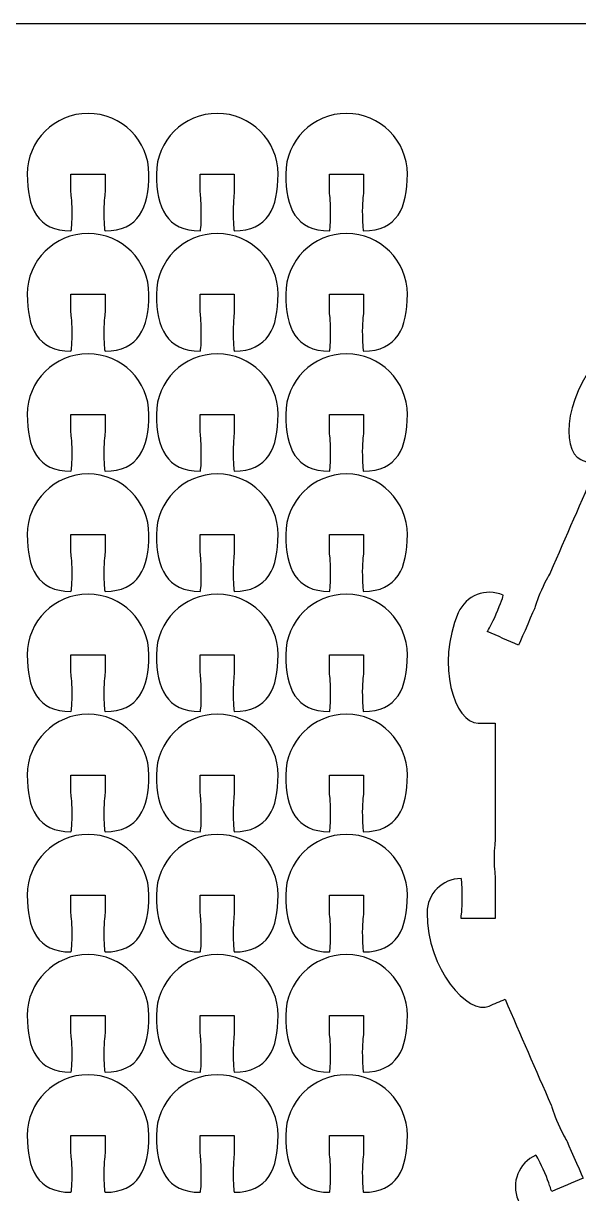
# Model space of a CAD drawing. Extents: x 0 to 500, y 0 to 390.
# Drawn here: x 347.1 to 396, y 287.1 to 390.1 of the extents above; entities that cross this region are included whole.
import ezdxf

# ---------------------------------------------------------------- set-up
doc = ezdxf.new("R2010")
doc.units = 0
doc.header["$MEASUREMENT"] = 0
doc.layers.add('DEFAULT', color=18, linetype='CONTINUOUS')

msp = doc.modelspace()

# ---------------------------------------------------------------- linework, layer by layer
at = {"layer": 'DEFAULT', "color": 18}
msp.add_lwpolyline([(500.15, 0.15), (0.15, 0.15), (0.15, 390.15), (500.15, 390.15)], close=True, dxfattribs=at)
at = {"layer": 'DEFAULT', "color": 1}
for points, knots in [([(443.7, 269.4), (443.7, 269.35), (442.91, 269.3), (441.95, 269.3), (440.98, 269.3), (440.37, 269.4), (440.2, 269.4), (439.03, 269.4), (437.86, 269.4), (436.7, 269.4), (436.7, 268.4), (436.7, 267.4), (436.7, 266.4), (437.86, 266.4), (439.03, 266.4), (440.2, 266.4), (440.37, 266.4), (440.98, 266.5), (441.95, 266.5), (442.91, 266.5), (443.7, 266.46), (443.7, 266.4), (443.68, 263.79), (443.67, 261.17), (443.66, 258.56), (443.66, 254.14), (436.8, 253.5), (432.08, 255.16), (430.52, 255.72), (429.7, 257.43), (430.25, 258.99), (430.27, 259.04), (431.02, 258.82), (431.93, 258.5), (432.84, 258.18), (433.38, 257.89), (433.55, 257.83), (433.88, 258.77), (434.21, 259.71), (434.55, 260.66), (434.55, 260.66), (432.07, 261.53), (431.24, 261.82), (431.08, 261.88), (430.47, 261.99), (429.56, 262.31), (428.65, 262.63), (428.07, 262.94), (427.94, 262.98), (424.75, 264.11), (421.55, 265.24), (418.35, 266.36), (418.18, 265.89), (418.02, 265.42), (417.85, 264.95), (417.16, 263), (411.76, 263.13), (408.1, 266.54), (406.88, 267.67), (406.82, 269.57), (407.95, 270.78), (407.98, 270.82), (408.58, 270.32), (409.29, 269.66), (410, 269), (410.38, 268.52), (410.51, 268.4), (411.19, 269.13), (411.87, 269.86), (412.55, 270.59), (412.55, 270.59), (410.63, 272.38), (409.99, 272.97), (409.86, 273.1), (409.35, 273.44), (408.64, 274.09), (407.93, 274.76), (407.52, 275.27), (407.43, 275.36), (404.95, 277.67), (402.46, 279.98), (399.98, 282.29), (399.64, 281.93), (399.3, 281.56), (398.96, 281.2), (397.55, 279.68), (392.65, 281.96), (390.65, 286.55), (389.99, 288.07), (390.68, 289.83), (392.2, 290.49), (392.25, 290.52), (392.6, 289.82), (392.99, 288.93), (393.38, 288.04), (393.53, 287.45), (393.6, 287.29), (394.51, 287.68), (395.43, 288.08), (396.35, 288.48), (396.35, 288.48), (395.3, 290.89), (394.95, 291.69), (394.88, 291.85), (394.55, 292.37), (394.16, 293.26), (393.77, 294.15), (393.6, 294.78), (393.55, 294.9), (392.2, 298.01), (390.84, 301.12), (389.49, 304.23), (389.03, 304.03), (388.57, 303.83), (388.11, 303.63), (386.22, 302.8), (382.63, 306.85), (382.63, 311.85), (382.63, 313.51), (383.97, 314.85), (385.63, 314.85), (385.68, 314.85), (385.73, 314.07), (385.73, 313.1), (385.73, 312.14), (385.63, 311.53), (385.63, 311.35), (386.63, 311.35), (387.63, 311.35), (388.63, 311.35), (388.63, 312.52), (388.63, 313.69), (388.63, 314.85), (388.63, 315.03), (388.53, 315.64), (388.53, 316.6), (388.53, 317.57), (388.63, 318.22), (388.63, 318.35), (388.63, 321.74), (388.63, 325.14), (388.63, 328.53), (388.13, 328.53), (387.63, 328.53), (387.13, 328.53), (385.06, 328.53), (383.39, 333.68), (385.38, 338.26), (386.05, 339.78), (387.81, 340.47), (389.33, 339.81), (389.38, 339.79), (389.11, 339.06), (388.72, 338.17), (388.34, 337.28), (388.01, 336.77), (387.93, 336.6), (388.85, 336.2), (389.77, 335.81), (390.68, 335.41), (390.68, 335.41), (391.73, 337.81), (392.08, 338.61), (392.15, 338.78), (392.3, 339.37), (392.69, 340.26), (393.08, 341.15), (393.43, 341.7), (393.48, 341.82), (394.83, 344.93), (396.19, 348.04), (397.54, 351.15), (397.08, 351.35), (396.63, 351.55), (396.17, 351.75), (394.27, 352.58), (394.79, 357.96), (398.45, 361.37), (399.66, 362.5), (401.56, 362.43), (402.69, 361.21), (402.73, 361.18), (402.19, 360.61), (401.48, 359.95), (400.77, 359.29), (400.26, 358.95), (400.13, 358.83), (400.81, 358.1), (401.49, 357.37), (402.17, 356.64), (402.17, 356.64), (404.09, 358.42), (404.73, 359.02), (404.86, 359.14), (405.24, 359.63), (405.95, 360.29), (406.66, 360.95), (407.2, 361.32), (407.3, 361.41), (409.78, 363.72), (412.26, 366.03), (414.74, 368.34), (414.4, 368.71), (414.06, 369.07), (413.72, 369.44), (412.31, 370.95), (414.94, 375.68), (419.65, 377.34), (421.22, 377.89), (422.93, 377.08), (423.48, 375.51), (423.5, 375.46), (422.78, 375.16), (421.86, 374.84), (420.95, 374.51), (420.35, 374.41), (420.18, 374.35), (420.51, 373.41), (420.84, 372.46), (421.18, 371.52), (421.18, 371.52), (423.65, 372.39), (424.48, 372.68), (424.64, 372.74), (425.18, 373.04), (426.09, 373.36), (427.01, 373.68), (427.65, 373.8), (427.78, 373.85), (430.98, 374.97), (434.17, 376.1), (437.37, 377.23), (437.21, 377.7), (437.04, 378.17), (436.87, 378.64), (436.19, 380.6), (443.66, 385.79), (443.66, 378.33), (443.66, 375.71), (443.66, 373.1), (443.66, 370.49), (443.66, 370.43), (442.87, 370.39), (441.91, 370.39), (440.94, 370.39), (440.33, 370.49), (440.16, 370.49), (438.99, 370.49), (437.82, 370.49), (436.66, 370.49), (436.66, 369.49), (436.66, 368.49), (436.66, 367.49), (437.82, 367.49), (438.99, 367.49), (440.16, 367.49), (440.33, 367.49), (440.94, 367.59), (441.91, 367.59), (442.87, 367.59), (443.66, 367.54), (443.66, 367.49), (443.66, 365.28), (442.16, 363.68), (439.96, 363.49), (418.29, 361.59), (401.71, 340.95), (401.71, 318.44), (401.71, 295.94), (418.29, 275.3), (439.96, 273.4), (442.16, 273.21), (443.7, 271.61), (443.7, 269.4)], [1, 1, 1, 1, 2, 2, 2, 3, 3, 3, 12.921, 12.921, 12.921, 21.425, 21.425, 21.425, 31.346, 31.346, 31.346, 32.346, 32.346, 32.346, 33.346, 33.346, 33.346, 55.573262, 55.573262, 55.573262, 56.573262, 56.573262, 56.573262, 57.573262, 57.573262, 57.573262, 58.573262, 58.573262, 58.573262, 59.573262, 59.573262, 59.573262, 68.074099, 68.074099, 68.074099, 69.074099, 69.074099, 69.074099, 70.074099, 70.074099, 70.074099, 71.074099, 71.074099, 71.074099, 99.916736, 99.916736, 99.916736, 104.168403, 104.168403, 104.168403, 105.168403, 105.168403, 105.168403, 106.168403, 106.168403, 106.168403, 107.168403, 107.168403, 107.168403, 108.168403, 108.168403, 108.168403, 116.668291, 116.668291, 116.668291, 117.668291, 117.668291, 117.668291, 118.668291, 118.668291, 118.668291, 119.668291, 119.668291, 119.668291, 148.509709, 148.509709, 148.509709, 152.762114, 152.762114, 152.762114, 153.762114, 153.762114, 153.762114, 154.762114, 154.762114, 154.762114, 155.762114, 155.762114, 155.762114, 156.762114, 156.762114, 156.762114, 165.262001, 165.262001, 165.262001, 166.262001, 166.262001, 166.262001, 167.262001, 167.262001, 167.262001, 168.262001, 168.262001, 168.262001, 197.103983, 197.103983, 197.103983, 201.356159, 201.356159, 201.356159, 202.356159, 202.356159, 202.356159, 203.356159, 203.356159, 203.356159, 204.356159, 204.356159, 204.356159, 205.356159, 205.356159, 205.356159, 213.856159, 213.856159, 213.856159, 223.776159, 223.776159, 223.776159, 224.776159, 224.776159, 224.776159, 225.776159, 225.776159, 225.776159, 254.617159, 254.617159, 254.617159, 258.869159, 258.869159, 258.869159, 259.869159, 259.869159, 259.869159, 260.869159, 260.869159, 260.869159, 261.869159, 261.869159, 261.869159, 262.869159, 262.869159, 262.869159, 271.36773, 271.36773, 271.36773, 272.36773, 272.36773, 272.36773, 273.36773, 273.36773, 273.36773, 274.36773, 274.36773, 274.36773, 303.209313, 303.209313, 303.209313, 307.462007, 307.462007, 307.462007, 308.462007, 308.462007, 308.462007, 309.462007, 309.462007, 309.462007, 310.462007, 310.462007, 310.462007, 311.462007, 311.462007, 311.462007, 319.962577, 319.962577, 319.962577, 320.962577, 320.962577, 320.962577, 321.962577, 321.962577, 321.962577, 322.962577, 322.962577, 322.962577, 351.804676, 351.804676, 351.804676, 356.057081, 356.057081, 356.057081, 357.057081, 357.057081, 357.057081, 358.057081, 358.057081, 358.057081, 359.057081, 359.057081, 359.057081, 360.057081, 360.057081, 360.057081, 368.556641, 368.556641, 368.556641, 369.556641, 369.556641, 369.556641, 370.556641, 370.556641, 370.556641, 371.556641, 371.556641, 371.556641, 400.398668, 400.398668, 400.398668, 404.649724, 404.649724, 404.649724, 405.649724, 405.649724, 405.649724, 427.876724, 427.876724, 427.876724, 428.876724, 428.876724, 428.876724, 429.876724, 429.876724, 429.876724, 439.797724, 439.797724, 439.797724, 448.301724, 448.301724, 448.301724, 458.222724, 458.222724, 458.222724, 459.222724, 459.222724, 459.222724, 460.222724, 460.222724, 460.222724, 461.222724, 461.222724, 461.222724, 462.222724, 462.222724, 462.222724, 463.222724, 463.222724, 463.222724, 464.222724, 464.222724, 464.222724, 464.222724]), ([(358.17, 376.88), (358.17, 373.93), (357.27, 371.88), (354.32, 371.88), (354.26, 371.88), (354.21, 372.66), (354.21, 373.63), (354.21, 374.6), (354.32, 375.21), (354.32, 375.38), (354.32, 375.88), (354.32, 376.38), (354.32, 376.88), (353.32, 376.88), (352.32, 376.88), (351.31, 376.88), (351.31, 376.38), (351.31, 375.88), (351.31, 375.38), (351.31, 375.21), (351.42, 374.6), (351.42, 373.63), (351.42, 372.66), (351.37, 371.88), (351.31, 371.88), (348.36, 371.88), (347.47, 373.93), (347.47, 376.88), (347.47, 379.83), (349.86, 382.23), (352.82, 382.23), (355.77, 382.23), (358.17, 379.83), (358.17, 376.88)], [1, 1, 1, 1, 2, 2, 2, 3, 3, 3, 4, 4, 4, 8.25, 8.25, 8.25, 16.76, 16.76, 16.76, 21.01, 21.01, 21.01, 22.01, 22.01, 22.01, 23.01, 23.01, 23.01, 24.01, 24.01, 24.01, 25.01, 25.01, 25.01, 26.01, 26.01, 26.01, 26.01]), ([(369.53, 376.88), (369.53, 373.93), (368.63, 371.88), (365.68, 371.88), (365.63, 371.88), (365.58, 372.66), (365.58, 373.63), (365.58, 374.6), (365.68, 375.21), (365.68, 375.38), (365.68, 375.88), (365.68, 376.38), (365.68, 376.88), (364.68, 376.88), (363.68, 376.88), (362.68, 376.88), (362.68, 376.38), (362.68, 375.88), (362.68, 375.38), (362.68, 375.21), (362.78, 374.6), (362.78, 373.63), (362.78, 372.66), (362.74, 371.88), (362.68, 371.88), (359.73, 371.88), (358.83, 373.93), (358.83, 376.88), (358.83, 379.83), (361.23, 382.23), (364.18, 382.23), (367.14, 382.23), (369.53, 379.83), (369.53, 376.88)], [1, 1, 1, 1, 2, 2, 2, 3, 3, 3, 4, 4, 4, 8.25, 8.25, 8.25, 16.761, 16.761, 16.761, 21.011, 21.011, 21.011, 22.011, 22.011, 22.011, 23.011, 23.011, 23.011, 24.011, 24.011, 24.011, 25.011, 25.011, 25.011, 26.011, 26.011, 26.011, 26.011]), ([(380.9, 376.88), (380.9, 373.93), (380, 371.88), (377.05, 371.88), (376.99, 371.88), (376.94, 372.66), (376.94, 373.63), (376.94, 374.6), (377.05, 375.21), (377.05, 375.38), (377.05, 375.88), (377.05, 376.38), (377.05, 376.88), (376.05, 376.88), (375.05, 376.88), (374.05, 376.88), (374.05, 376.38), (374.05, 375.88), (374.05, 375.38), (374.05, 375.21), (374.15, 374.6), (374.15, 373.63), (374.15, 372.66), (374.1, 371.88), (374.05, 371.88), (371.09, 371.88), (370.2, 373.93), (370.2, 376.88), (370.2, 379.83), (372.59, 382.23), (375.55, 382.23), (378.5, 382.23), (380.9, 379.83), (380.9, 376.88)], [1, 1, 1, 1, 2, 2, 2, 3, 3, 3, 4, 4, 4, 8.25, 8.25, 8.25, 16.76, 16.76, 16.76, 21.01, 21.01, 21.01, 22.01, 22.01, 22.01, 23.01, 23.01, 23.01, 24.01, 24.01, 24.01, 25.01, 25.01, 25.01, 26.01, 26.01, 26.01, 26.01]), ([(358.17, 366.3), (358.17, 363.34), (357.27, 361.3), (354.32, 361.3), (354.26, 361.3), (354.21, 362.08), (354.21, 363.05), (354.21, 364.02), (354.32, 364.63), (354.32, 364.8), (354.32, 365.3), (354.32, 365.8), (354.32, 366.3), (353.32, 366.3), (352.32, 366.3), (351.31, 366.3), (351.31, 365.8), (351.31, 365.3), (351.31, 364.8), (351.31, 364.63), (351.42, 364.02), (351.42, 363.05), (351.42, 362.08), (351.37, 361.3), (351.31, 361.3), (348.36, 361.3), (347.47, 363.34), (347.47, 366.3), (347.47, 369.25), (349.86, 371.65), (352.82, 371.65), (355.77, 371.65), (358.17, 369.25), (358.17, 366.3)], [1, 1, 1, 1, 2, 2, 2, 3, 3, 3, 4, 4, 4, 8.25, 8.25, 8.25, 16.76, 16.76, 16.76, 21.01, 21.01, 21.01, 22.01, 22.01, 22.01, 23.01, 23.01, 23.01, 24.01, 24.01, 24.01, 25.01, 25.01, 25.01, 26.01, 26.01, 26.01, 26.01]), ([(369.53, 366.3), (369.53, 363.34), (368.63, 361.3), (365.68, 361.3), (365.63, 361.3), (365.58, 362.08), (365.58, 363.05), (365.58, 364.02), (365.68, 364.63), (365.68, 364.8), (365.68, 365.3), (365.68, 365.8), (365.68, 366.3), (364.68, 366.3), (363.68, 366.3), (362.68, 366.3), (362.68, 365.8), (362.68, 365.3), (362.68, 364.8), (362.68, 364.63), (362.78, 364.02), (362.78, 363.05), (362.78, 362.08), (362.74, 361.3), (362.68, 361.3), (359.73, 361.3), (358.83, 363.34), (358.83, 366.3), (358.83, 369.25), (361.23, 371.65), (364.18, 371.65), (367.14, 371.65), (369.53, 369.25), (369.53, 366.3)], [1, 1, 1, 1, 2, 2, 2, 3, 3, 3, 4, 4, 4, 8.25, 8.25, 8.25, 16.761, 16.761, 16.761, 21.011, 21.011, 21.011, 22.011, 22.011, 22.011, 23.011, 23.011, 23.011, 24.011, 24.011, 24.011, 25.011, 25.011, 25.011, 26.011, 26.011, 26.011, 26.011]), ([(380.9, 366.3), (380.9, 363.34), (380, 361.3), (377.05, 361.3), (376.99, 361.3), (376.94, 362.08), (376.94, 363.05), (376.94, 364.02), (377.05, 364.63), (377.05, 364.8), (377.05, 365.3), (377.05, 365.8), (377.05, 366.3), (376.05, 366.3), (375.05, 366.3), (374.05, 366.3), (374.05, 365.8), (374.05, 365.3), (374.05, 364.8), (374.05, 364.63), (374.15, 364.02), (374.15, 363.05), (374.15, 362.08), (374.1, 361.3), (374.05, 361.3), (371.09, 361.3), (370.2, 363.34), (370.2, 366.3), (370.2, 369.25), (372.59, 371.65), (375.55, 371.65), (378.5, 371.65), (380.9, 369.25), (380.9, 366.3)], [1, 1, 1, 1, 2, 2, 2, 3, 3, 3, 4, 4, 4, 8.25, 8.25, 8.25, 16.76, 16.76, 16.76, 21.01, 21.01, 21.01, 22.01, 22.01, 22.01, 23.01, 23.01, 23.01, 24.01, 24.01, 24.01, 25.01, 25.01, 25.01, 26.01, 26.01, 26.01, 26.01]), ([(358.17, 355.72), (358.17, 352.76), (357.27, 350.72), (354.32, 350.72), (354.26, 350.72), (354.21, 351.5), (354.21, 352.47), (354.21, 353.43), (354.32, 354.04), (354.32, 354.22), (354.32, 354.72), (354.32, 355.22), (354.32, 355.72), (353.32, 355.72), (352.32, 355.72), (351.31, 355.72), (351.31, 355.22), (351.31, 354.72), (351.31, 354.22), (351.31, 354.04), (351.42, 353.43), (351.42, 352.47), (351.42, 351.5), (351.37, 350.72), (351.31, 350.72), (348.36, 350.72), (347.47, 352.76), (347.47, 355.72), (347.47, 358.67), (349.86, 361.06), (352.82, 361.06), (355.77, 361.06), (358.17, 358.67), (358.17, 355.72)], [1, 1, 1, 1, 2, 2, 2, 3, 3, 3, 4, 4, 4, 8.25, 8.25, 8.25, 16.76, 16.76, 16.76, 21.01, 21.01, 21.01, 22.01, 22.01, 22.01, 23.01, 23.01, 23.01, 24.01, 24.01, 24.01, 25.01, 25.01, 25.01, 26.01, 26.01, 26.01, 26.01]), ([(369.53, 355.72), (369.53, 352.76), (368.63, 350.72), (365.68, 350.72), (365.63, 350.72), (365.58, 351.5), (365.58, 352.47), (365.58, 353.43), (365.68, 354.04), (365.68, 354.22), (365.68, 354.72), (365.68, 355.22), (365.68, 355.72), (364.68, 355.72), (363.68, 355.72), (362.68, 355.72), (362.68, 355.22), (362.68, 354.72), (362.68, 354.22), (362.68, 354.04), (362.78, 353.43), (362.78, 352.47), (362.78, 351.5), (362.74, 350.72), (362.68, 350.72), (359.73, 350.72), (358.83, 352.76), (358.83, 355.72), (358.83, 358.67), (361.23, 361.06), (364.18, 361.06), (367.14, 361.06), (369.53, 358.67), (369.53, 355.72)], [1, 1, 1, 1, 2, 2, 2, 3, 3, 3, 4, 4, 4, 8.25, 8.25, 8.25, 16.761, 16.761, 16.761, 21.011, 21.011, 21.011, 22.011, 22.011, 22.011, 23.011, 23.011, 23.011, 24.011, 24.011, 24.011, 25.011, 25.011, 25.011, 26.011, 26.011, 26.011, 26.011]), ([(380.9, 355.72), (380.9, 352.76), (380, 350.72), (377.05, 350.72), (376.99, 350.72), (376.94, 351.5), (376.94, 352.47), (376.94, 353.43), (377.05, 354.04), (377.05, 354.22), (377.05, 354.72), (377.05, 355.22), (377.05, 355.72), (376.05, 355.72), (375.05, 355.72), (374.05, 355.72), (374.05, 355.22), (374.05, 354.72), (374.05, 354.22), (374.05, 354.04), (374.15, 353.43), (374.15, 352.47), (374.15, 351.5), (374.1, 350.72), (374.05, 350.72), (371.09, 350.72), (370.2, 352.76), (370.2, 355.72), (370.2, 358.67), (372.59, 361.06), (375.55, 361.06), (378.5, 361.06), (380.9, 358.67), (380.9, 355.72)], [1, 1, 1, 1, 2, 2, 2, 3, 3, 3, 4, 4, 4, 8.25, 8.25, 8.25, 16.76, 16.76, 16.76, 21.01, 21.01, 21.01, 22.01, 22.01, 22.01, 23.01, 23.01, 23.01, 24.01, 24.01, 24.01, 25.01, 25.01, 25.01, 26.01, 26.01, 26.01, 26.01]), ([(358.17, 345.14), (358.17, 342.18), (357.27, 340.14), (354.32, 340.14), (354.26, 340.14), (354.21, 340.92), (354.21, 341.89), (354.21, 342.85), (354.32, 343.46), (354.32, 343.64), (354.32, 344.14), (354.32, 344.64), (354.32, 345.14), (353.32, 345.14), (352.32, 345.14), (351.31, 345.14), (351.31, 344.64), (351.31, 344.14), (351.31, 343.64), (351.31, 343.46), (351.42, 342.85), (351.42, 341.89), (351.42, 340.92), (351.37, 340.14), (351.31, 340.14), (348.36, 340.14), (347.47, 342.18), (347.47, 345.14), (347.47, 348.09), (349.86, 350.48), (352.82, 350.48), (355.77, 350.48), (358.17, 348.09), (358.17, 345.14)], [1, 1, 1, 1, 2, 2, 2, 3, 3, 3, 4, 4, 4, 8.25, 8.25, 8.25, 16.76, 16.76, 16.76, 21.01, 21.01, 21.01, 22.01, 22.01, 22.01, 23.01, 23.01, 23.01, 24.01, 24.01, 24.01, 25.01, 25.01, 25.01, 26.01, 26.01, 26.01, 26.01]), ([(369.53, 345.14), (369.53, 342.18), (368.63, 340.14), (365.68, 340.14), (365.63, 340.14), (365.58, 340.92), (365.58, 341.89), (365.58, 342.85), (365.68, 343.46), (365.68, 343.64), (365.68, 344.14), (365.68, 344.64), (365.68, 345.14), (364.68, 345.14), (363.68, 345.14), (362.68, 345.14), (362.68, 344.64), (362.68, 344.14), (362.68, 343.64), (362.68, 343.46), (362.78, 342.85), (362.78, 341.89), (362.78, 340.92), (362.74, 340.14), (362.68, 340.14), (359.73, 340.14), (358.83, 342.18), (358.83, 345.14), (358.83, 348.09), (361.23, 350.48), (364.18, 350.48), (367.14, 350.48), (369.53, 348.09), (369.53, 345.14)], [1, 1, 1, 1, 2, 2, 2, 3, 3, 3, 4, 4, 4, 8.25, 8.25, 8.25, 16.761, 16.761, 16.761, 21.011, 21.011, 21.011, 22.011, 22.011, 22.011, 23.011, 23.011, 23.011, 24.011, 24.011, 24.011, 25.011, 25.011, 25.011, 26.011, 26.011, 26.011, 26.011]), ([(380.9, 345.14), (380.9, 342.18), (380, 340.14), (377.05, 340.14), (376.99, 340.14), (376.94, 340.92), (376.94, 341.89), (376.94, 342.85), (377.05, 343.46), (377.05, 343.64), (377.05, 344.14), (377.05, 344.64), (377.05, 345.14), (376.05, 345.14), (375.05, 345.14), (374.05, 345.14), (374.05, 344.64), (374.05, 344.14), (374.05, 343.64), (374.05, 343.46), (374.15, 342.85), (374.15, 341.89), (374.15, 340.92), (374.1, 340.14), (374.05, 340.14), (371.09, 340.14), (370.2, 342.18), (370.2, 345.14), (370.2, 348.09), (372.59, 350.48), (375.55, 350.48), (378.5, 350.48), (380.9, 348.09), (380.9, 345.14)], [1, 1, 1, 1, 2, 2, 2, 3, 3, 3, 4, 4, 4, 8.25, 8.25, 8.25, 16.76, 16.76, 16.76, 21.01, 21.01, 21.01, 22.01, 22.01, 22.01, 23.01, 23.01, 23.01, 24.01, 24.01, 24.01, 25.01, 25.01, 25.01, 26.01, 26.01, 26.01, 26.01]), ([(358.17, 334.55), (358.17, 331.6), (357.27, 329.56), (354.32, 329.56), (354.26, 329.56), (354.21, 330.34), (354.21, 331.31), (354.21, 332.27), (354.32, 332.88), (354.32, 333.06), (354.32, 333.56), (354.32, 334.06), (354.32, 334.55), (353.32, 334.55), (352.32, 334.55), (351.31, 334.55), (351.31, 334.06), (351.31, 333.56), (351.31, 333.06), (351.31, 332.88), (351.42, 332.27), (351.42, 331.31), (351.42, 330.34), (351.37, 329.56), (351.31, 329.56), (348.36, 329.56), (347.47, 331.6), (347.47, 334.55), (347.47, 337.51), (349.86, 339.9), (352.82, 339.9), (355.77, 339.9), (358.17, 337.51), (358.17, 334.55)], [1, 1, 1, 1, 2, 2, 2, 3, 3, 3, 4, 4, 4, 8.25, 8.25, 8.25, 16.76, 16.76, 16.76, 21.01, 21.01, 21.01, 22.01, 22.01, 22.01, 23.01, 23.01, 23.01, 24.01, 24.01, 24.01, 25.01, 25.01, 25.01, 26.01, 26.01, 26.01, 26.01]), ([(369.53, 334.55), (369.53, 331.6), (368.63, 329.56), (365.68, 329.56), (365.63, 329.56), (365.58, 330.34), (365.58, 331.31), (365.58, 332.27), (365.68, 332.88), (365.68, 333.06), (365.68, 333.56), (365.68, 334.06), (365.68, 334.55), (364.68, 334.55), (363.68, 334.55), (362.68, 334.55), (362.68, 334.06), (362.68, 333.56), (362.68, 333.06), (362.68, 332.88), (362.78, 332.27), (362.78, 331.31), (362.78, 330.34), (362.74, 329.56), (362.68, 329.56), (359.73, 329.56), (358.83, 331.6), (358.83, 334.55), (358.83, 337.51), (361.23, 339.9), (364.18, 339.9), (367.14, 339.9), (369.53, 337.51), (369.53, 334.55)], [1, 1, 1, 1, 2, 2, 2, 3, 3, 3, 4, 4, 4, 8.25, 8.25, 8.25, 16.761, 16.761, 16.761, 21.011, 21.011, 21.011, 22.011, 22.011, 22.011, 23.011, 23.011, 23.011, 24.011, 24.011, 24.011, 25.011, 25.011, 25.011, 26.011, 26.011, 26.011, 26.011]), ([(380.9, 334.55), (380.9, 331.6), (380, 329.56), (377.05, 329.56), (376.99, 329.56), (376.94, 330.34), (376.94, 331.31), (376.94, 332.27), (377.05, 332.88), (377.05, 333.06), (377.05, 333.56), (377.05, 334.06), (377.05, 334.55), (376.05, 334.55), (375.05, 334.55), (374.05, 334.55), (374.05, 334.06), (374.05, 333.56), (374.05, 333.06), (374.05, 332.88), (374.15, 332.27), (374.15, 331.31), (374.15, 330.34), (374.1, 329.56), (374.05, 329.56), (371.09, 329.56), (370.2, 331.6), (370.2, 334.55), (370.2, 337.51), (372.59, 339.9), (375.55, 339.9), (378.5, 339.9), (380.9, 337.51), (380.9, 334.55)], [1, 1, 1, 1, 2, 2, 2, 3, 3, 3, 4, 4, 4, 8.25, 8.25, 8.25, 16.76, 16.76, 16.76, 21.01, 21.01, 21.01, 22.01, 22.01, 22.01, 23.01, 23.01, 23.01, 24.01, 24.01, 24.01, 25.01, 25.01, 25.01, 26.01, 26.01, 26.01, 26.01]), ([(358.17, 323.97), (358.17, 321.02), (357.27, 318.98), (354.32, 318.98), (354.26, 318.98), (354.21, 319.76), (354.21, 320.72), (354.21, 321.69), (354.32, 322.3), (354.32, 322.47), (354.32, 322.97), (354.32, 323.47), (354.32, 323.97), (353.32, 323.97), (352.32, 323.97), (351.31, 323.97), (351.31, 323.47), (351.31, 322.97), (351.31, 322.47), (351.31, 322.3), (351.42, 321.69), (351.42, 320.72), (351.42, 319.76), (351.37, 318.98), (351.31, 318.98), (348.36, 318.98), (347.47, 321.02), (347.47, 323.97), (347.47, 326.93), (349.86, 329.32), (352.82, 329.32), (355.77, 329.32), (358.17, 326.93), (358.17, 323.97)], [1, 1, 1, 1, 2, 2, 2, 3, 3, 3, 4, 4, 4, 8.25, 8.25, 8.25, 16.76, 16.76, 16.76, 21.01, 21.01, 21.01, 22.01, 22.01, 22.01, 23.01, 23.01, 23.01, 24.01, 24.01, 24.01, 25.01, 25.01, 25.01, 26.01, 26.01, 26.01, 26.01]), ([(369.53, 323.97), (369.53, 321.02), (368.63, 318.98), (365.68, 318.98), (365.63, 318.98), (365.58, 319.76), (365.58, 320.72), (365.58, 321.69), (365.68, 322.3), (365.68, 322.47), (365.68, 322.97), (365.68, 323.47), (365.68, 323.97), (364.68, 323.97), (363.68, 323.97), (362.68, 323.97), (362.68, 323.47), (362.68, 322.97), (362.68, 322.47), (362.68, 322.3), (362.78, 321.69), (362.78, 320.72), (362.78, 319.76), (362.74, 318.98), (362.68, 318.98), (359.73, 318.98), (358.83, 321.02), (358.83, 323.97), (358.83, 326.93), (361.23, 329.32), (364.18, 329.32), (367.14, 329.32), (369.53, 326.93), (369.53, 323.97)], [1, 1, 1, 1, 2, 2, 2, 3, 3, 3, 4, 4, 4, 8.25, 8.25, 8.25, 16.761, 16.761, 16.761, 21.011, 21.011, 21.011, 22.011, 22.011, 22.011, 23.011, 23.011, 23.011, 24.011, 24.011, 24.011, 25.011, 25.011, 25.011, 26.011, 26.011, 26.011, 26.011]), ([(380.9, 323.97), (380.9, 321.02), (380, 318.98), (377.05, 318.98), (376.99, 318.98), (376.94, 319.76), (376.94, 320.72), (376.94, 321.69), (377.05, 322.3), (377.05, 322.47), (377.05, 322.97), (377.05, 323.47), (377.05, 323.97), (376.05, 323.97), (375.05, 323.97), (374.05, 323.97), (374.05, 323.47), (374.05, 322.97), (374.05, 322.47), (374.05, 322.3), (374.15, 321.69), (374.15, 320.72), (374.15, 319.76), (374.1, 318.98), (374.05, 318.98), (371.09, 318.98), (370.2, 321.02), (370.2, 323.97), (370.2, 326.93), (372.59, 329.32), (375.55, 329.32), (378.5, 329.32), (380.9, 326.93), (380.9, 323.97)], [1, 1, 1, 1, 2, 2, 2, 3, 3, 3, 4, 4, 4, 8.25, 8.25, 8.25, 16.76, 16.76, 16.76, 21.01, 21.01, 21.01, 22.01, 22.01, 22.01, 23.01, 23.01, 23.01, 24.01, 24.01, 24.01, 25.01, 25.01, 25.01, 26.01, 26.01, 26.01, 26.01]), ([(358.17, 313.39), (358.17, 310.44), (357.27, 308.39), (354.32, 308.39), (354.26, 308.39), (354.21, 309.18), (354.21, 310.14), (354.21, 311.11), (354.32, 311.72), (354.32, 311.89), (354.32, 312.39), (354.32, 312.89), (354.32, 313.39), (353.32, 313.39), (352.32, 313.39), (351.31, 313.39), (351.31, 312.89), (351.31, 312.39), (351.31, 311.89), (351.31, 311.72), (351.42, 311.11), (351.42, 310.14), (351.42, 309.18), (351.37, 308.39), (351.31, 308.39), (348.36, 308.39), (347.47, 310.44), (347.47, 313.39), (347.47, 316.35), (349.86, 318.74), (352.82, 318.74), (355.77, 318.74), (358.17, 316.35), (358.17, 313.39)], [1, 1, 1, 1, 2, 2, 2, 3, 3, 3, 4, 4, 4, 8.25, 8.25, 8.25, 16.76, 16.76, 16.76, 21.01, 21.01, 21.01, 22.01, 22.01, 22.01, 23.01, 23.01, 23.01, 24.01, 24.01, 24.01, 25.01, 25.01, 25.01, 26.01, 26.01, 26.01, 26.01]), ([(369.53, 313.39), (369.53, 310.44), (368.63, 308.39), (365.68, 308.39), (365.63, 308.39), (365.58, 309.18), (365.58, 310.14), (365.58, 311.11), (365.68, 311.72), (365.68, 311.89), (365.68, 312.39), (365.68, 312.89), (365.68, 313.39), (364.68, 313.39), (363.68, 313.39), (362.68, 313.39), (362.68, 312.89), (362.68, 312.39), (362.68, 311.89), (362.68, 311.72), (362.78, 311.11), (362.78, 310.14), (362.78, 309.18), (362.74, 308.39), (362.68, 308.39), (359.73, 308.39), (358.83, 310.44), (358.83, 313.39), (358.83, 316.35), (361.23, 318.74), (364.18, 318.74), (367.14, 318.74), (369.53, 316.35), (369.53, 313.39)], [1, 1, 1, 1, 2, 2, 2, 3, 3, 3, 4, 4, 4, 8.25, 8.25, 8.25, 16.761, 16.761, 16.761, 21.011, 21.011, 21.011, 22.011, 22.011, 22.011, 23.011, 23.011, 23.011, 24.011, 24.011, 24.011, 25.011, 25.011, 25.011, 26.011, 26.011, 26.011, 26.011]), ([(380.9, 313.39), (380.9, 310.44), (380, 308.39), (377.05, 308.39), (376.99, 308.39), (376.94, 309.18), (376.94, 310.14), (376.94, 311.11), (377.05, 311.72), (377.05, 311.89), (377.05, 312.39), (377.05, 312.89), (377.05, 313.39), (376.05, 313.39), (375.05, 313.39), (374.05, 313.39), (374.05, 312.89), (374.05, 312.39), (374.05, 311.89), (374.05, 311.72), (374.15, 311.11), (374.15, 310.14), (374.15, 309.18), (374.1, 308.39), (374.05, 308.39), (371.09, 308.39), (370.2, 310.44), (370.2, 313.39), (370.2, 316.35), (372.59, 318.74), (375.55, 318.74), (378.5, 318.74), (380.9, 316.35), (380.9, 313.39)], [1, 1, 1, 1, 2, 2, 2, 3, 3, 3, 4, 4, 4, 8.25, 8.25, 8.25, 16.76, 16.76, 16.76, 21.01, 21.01, 21.01, 22.01, 22.01, 22.01, 23.01, 23.01, 23.01, 24.01, 24.01, 24.01, 25.01, 25.01, 25.01, 26.01, 26.01, 26.01, 26.01]), ([(358.17, 302.81), (358.17, 299.86), (357.27, 297.81), (354.32, 297.81), (354.26, 297.81), (354.21, 298.6), (354.21, 299.56), (354.21, 300.53), (354.32, 301.14), (354.32, 301.31), (354.32, 301.81), (354.32, 302.31), (354.32, 302.81), (353.32, 302.81), (352.32, 302.81), (351.31, 302.81), (351.31, 302.31), (351.31, 301.81), (351.31, 301.31), (351.31, 301.14), (351.42, 300.53), (351.42, 299.56), (351.42, 298.6), (351.37, 297.81), (351.31, 297.81), (348.36, 297.81), (347.47, 299.86), (347.47, 302.81), (347.47, 305.77), (349.86, 308.16), (352.82, 308.16), (355.77, 308.16), (358.17, 305.77), (358.17, 302.81)], [1, 1, 1, 1, 2, 2, 2, 3, 3, 3, 4, 4, 4, 8.25, 8.25, 8.25, 16.76, 16.76, 16.76, 21.01, 21.01, 21.01, 22.01, 22.01, 22.01, 23.01, 23.01, 23.01, 24.01, 24.01, 24.01, 25.01, 25.01, 25.01, 26.01, 26.01, 26.01, 26.01]), ([(369.53, 302.81), (369.53, 299.86), (368.63, 297.81), (365.68, 297.81), (365.63, 297.81), (365.58, 298.6), (365.58, 299.56), (365.58, 300.53), (365.68, 301.14), (365.68, 301.31), (365.68, 301.81), (365.68, 302.31), (365.68, 302.81), (364.68, 302.81), (363.68, 302.81), (362.68, 302.81), (362.68, 302.31), (362.68, 301.81), (362.68, 301.31), (362.68, 301.14), (362.78, 300.53), (362.78, 299.56), (362.78, 298.6), (362.74, 297.81), (362.68, 297.81), (359.73, 297.81), (358.83, 299.86), (358.83, 302.81), (358.83, 305.77), (361.23, 308.16), (364.18, 308.16), (367.14, 308.16), (369.53, 305.77), (369.53, 302.81)], [1, 1, 1, 1, 2, 2, 2, 3, 3, 3, 4, 4, 4, 8.25, 8.25, 8.25, 16.761, 16.761, 16.761, 21.011, 21.011, 21.011, 22.011, 22.011, 22.011, 23.011, 23.011, 23.011, 24.011, 24.011, 24.011, 25.011, 25.011, 25.011, 26.011, 26.011, 26.011, 26.011]), ([(380.9, 302.81), (380.9, 299.86), (380, 297.81), (377.05, 297.81), (376.99, 297.81), (376.94, 298.6), (376.94, 299.56), (376.94, 300.53), (377.05, 301.14), (377.05, 301.31), (377.05, 301.81), (377.05, 302.31), (377.05, 302.81), (376.05, 302.81), (375.05, 302.81), (374.05, 302.81), (374.05, 302.31), (374.05, 301.81), (374.05, 301.31), (374.05, 301.14), (374.15, 300.53), (374.15, 299.56), (374.15, 298.6), (374.1, 297.81), (374.05, 297.81), (371.09, 297.81), (370.2, 299.86), (370.2, 302.81), (370.2, 305.77), (372.59, 308.16), (375.55, 308.16), (378.5, 308.16), (380.9, 305.77), (380.9, 302.81)], [1, 1, 1, 1, 2, 2, 2, 3, 3, 3, 4, 4, 4, 8.25, 8.25, 8.25, 16.76, 16.76, 16.76, 21.01, 21.01, 21.01, 22.01, 22.01, 22.01, 23.01, 23.01, 23.01, 24.01, 24.01, 24.01, 25.01, 25.01, 25.01, 26.01, 26.01, 26.01, 26.01]), ([(358.17, 292.23), (358.17, 289.28), (357.27, 287.23), (354.32, 287.23), (354.26, 287.23), (354.21, 288.02), (354.21, 288.98), (354.21, 289.95), (354.32, 290.56), (354.32, 290.73), (354.32, 291.23), (354.32, 291.73), (354.32, 292.23), (353.32, 292.23), (352.32, 292.23), (351.31, 292.23), (351.31, 291.73), (351.31, 291.23), (351.31, 290.73), (351.31, 290.56), (351.42, 289.95), (351.42, 288.98), (351.42, 288.02), (351.37, 287.23), (351.31, 287.23), (348.36, 287.23), (347.47, 289.28), (347.47, 292.23), (347.47, 295.19), (349.86, 297.58), (352.82, 297.58), (355.77, 297.58), (358.17, 295.19), (358.17, 292.23)], [1, 1, 1, 1, 2, 2, 2, 3, 3, 3, 4, 4, 4, 8.25, 8.25, 8.25, 16.76, 16.76, 16.76, 21.01, 21.01, 21.01, 22.01, 22.01, 22.01, 23.01, 23.01, 23.01, 24.01, 24.01, 24.01, 25.01, 25.01, 25.01, 26.01, 26.01, 26.01, 26.01]), ([(369.53, 292.23), (369.53, 289.28), (368.63, 287.23), (365.68, 287.23), (365.63, 287.23), (365.58, 288.02), (365.58, 288.98), (365.58, 289.95), (365.68, 290.56), (365.68, 290.73), (365.68, 291.23), (365.68, 291.73), (365.68, 292.23), (364.68, 292.23), (363.68, 292.23), (362.68, 292.23), (362.68, 291.73), (362.68, 291.23), (362.68, 290.73), (362.68, 290.56), (362.78, 289.95), (362.78, 288.98), (362.78, 288.02), (362.74, 287.23), (362.68, 287.23), (359.73, 287.23), (358.83, 289.28), (358.83, 292.23), (358.83, 295.19), (361.23, 297.58), (364.18, 297.58), (367.14, 297.58), (369.53, 295.19), (369.53, 292.23)], [1, 1, 1, 1, 2, 2, 2, 3, 3, 3, 4, 4, 4, 8.25, 8.25, 8.25, 16.761, 16.761, 16.761, 21.011, 21.011, 21.011, 22.011, 22.011, 22.011, 23.011, 23.011, 23.011, 24.011, 24.011, 24.011, 25.011, 25.011, 25.011, 26.011, 26.011, 26.011, 26.011]), ([(380.9, 292.23), (380.9, 289.28), (380, 287.23), (377.05, 287.23), (376.99, 287.23), (376.94, 288.02), (376.94, 288.98), (376.94, 289.95), (377.05, 290.56), (377.05, 290.73), (377.05, 291.23), (377.05, 291.73), (377.05, 292.23), (376.05, 292.23), (375.05, 292.23), (374.05, 292.23), (374.05, 291.73), (374.05, 291.23), (374.05, 290.73), (374.05, 290.56), (374.15, 289.95), (374.15, 288.98), (374.15, 288.02), (374.1, 287.23), (374.05, 287.23), (371.09, 287.23), (370.2, 289.28), (370.2, 292.23), (370.2, 295.19), (372.59, 297.58), (375.55, 297.58), (378.5, 297.58), (380.9, 295.19), (380.9, 292.23)], [1, 1, 1, 1, 2, 2, 2, 3, 3, 3, 4, 4, 4, 8.25, 8.25, 8.25, 16.76, 16.76, 16.76, 21.01, 21.01, 21.01, 22.01, 22.01, 22.01, 23.01, 23.01, 23.01, 24.01, 24.01, 24.01, 25.01, 25.01, 25.01, 26.01, 26.01, 26.01, 26.01])]:
    msp.add_open_spline(points, degree=3, knots=knots, dxfattribs=at)

doc.saveas('drawing.dxf')
